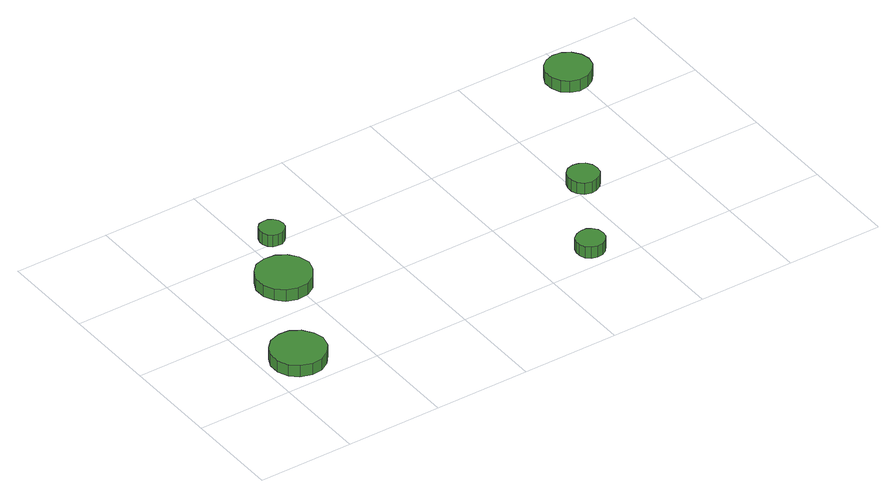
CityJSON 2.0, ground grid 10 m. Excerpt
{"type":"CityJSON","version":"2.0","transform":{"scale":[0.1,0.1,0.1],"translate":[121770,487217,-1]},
"CityObjects":{
"tree1":{"type":"SolitaryVegetationObject","attributes":{"function":"something"},"geometry":[{"type":"MultiSurface","lod":"1","boundaries":[[[0,1,2,3,4,5,6,7,8,9,10,11,12,13,14]],[[15,16,17,18,19,20,21,22,23,24,25,26,27,28,29]],[[0,29,28,1]],[[1,28,27,2]],[[2,27,26,3]],[[3,26,25,4]],[[4,25,24,5]],[[5,24,23,6]],[[6,23,22,7]],[[7,22,21,8]],[[8,21,20,9]],[[9,20,19,10]],[[10,19,18,11]],[[11,18,17,12]],[[12,17,16,13]],[[13,16,15,14]],[[14,15,29,0]]]}]},
"tree2":{"type":"SolitaryVegetationObject","attributes":{"function":"something"},"geometry":[{"type":"MultiSurface","lod":"1","boundaries":[[[30,31,32,33,34,35,36,37,38,39,40,41,42,43,44]],[[45,46,47,48,49,50,51,52,53,54,55,56,57,58,59]],[[30,59,58,31]],[[31,58,57,32]],[[32,57,56,33]],[[33,56,55,34]],[[34,55,54,35]],[[35,54,53,36]],[[36,53,52,37]],[[37,52,51,38]],[[38,51,50,39]],[[39,50,49,40]],[[40,49,48,41]],[[41,48,47,42]],[[42,47,46,43]],[[43,46,45,44]],[[44,45,59,30]]]}]},
"tree3":{"type":"SolitaryVegetationObject","attributes":{"function":"something"},"geometry":[{"type":"MultiSurface","lod":"1","boundaries":[[[60,61,62,63,64,65,66,67,68,69,70,71,72,73,74]],[[75,76,77,78,79,80,81,82,83,84,85,86,87,88,89]],[[60,89,88,61]],[[61,88,87,62]],[[62,87,86,63]],[[63,86,85,64]],[[64,85,84,65]],[[65,84,83,66]],[[66,83,82,67]],[[67,82,81,68]],[[68,81,80,69]],[[69,80,79,70]],[[70,79,78,71]],[[71,78,77,72]],[[72,77,76,73]],[[73,76,75,74]],[[74,75,89,60]]]}]},
"tree4":{"type":"SolitaryVegetationObject","attributes":{"function":"something"},"geometry":[{"type":"MultiSurface","lod":"1","boundaries":[[[90,91,92,93,94,95,96,97,98,99,100,101,102,103,104]],[[105,106,107,108,109,110,111,112,113,114,115,116,117,118,119]],[[90,119,118,91]],[[91,118,117,92]],[[92,117,116,93]],[[93,116,115,94]],[[94,115,114,95]],[[95,114,113,96]],[[96,113,112,97]],[[97,112,111,98]],[[98,111,110,99]],[[99,110,109,100]],[[100,109,108,101]],[[101,108,107,102]],[[102,107,106,103]],[[103,106,105,104]],[[104,105,119,90]]]}]},
"tree5":{"type":"SolitaryVegetationObject","attributes":{"function":"something"},"geometry":[{"type":"MultiSurface","lod":"1","boundaries":[[[120,121,122,123,124,125,126,127,128,129,130,131,132,133,134]],[[135,136,137,138,139,140,141,142,143,144,145,146,147,148,149]],[[120,149,148,121]],[[121,148,147,122]],[[122,147,146,123]],[[123,146,145,124]],[[124,145,144,125]],[[125,144,143,126]],[[126,143,142,127]],[[127,142,141,128]],[[128,141,140,129]],[[129,140,139,130]],[[130,139,138,131]],[[131,138,137,132]],[[132,137,136,133]],[[133,136,135,134]],[[134,135,149,120]]]}]},
"tree6":{"type":"SolitaryVegetationObject","attributes":{"function":"something"},"geometry":[{"type":"MultiSurface","lod":"1","boundaries":[[[150,151,152,153,154,155,156,157,158,159,160,161,162,163,164]],[[165,166,167,168,169,170,171,172,173,174,175,176,177,178,179]],[[150,179,178,151]],[[151,178,177,152]],[[152,177,176,153]],[[153,176,175,154]],[[154,175,174,155]],[[155,174,173,156]],[[156,173,172,157]],[[157,172,171,158]],[[158,171,170,159]],[[159,170,169,160]],[[160,169,168,161]],[[161,168,167,162]],[[162,167,166,163]],[[163,166,165,164]],[[164,165,179,150]]]}]}
},
"vertices":[
[65,38,19],[62,49,19],[55,59,19],[45,65,19],[34,66,19],[22,62,19],[14,54,19],[9,44,19],[9,32,19],[14,21,19],[22,14,19],[34,10,19],[45,11,19],[55,17,19],[62,26,19],[62,26,6],[55,17,6],[45,11,6],[34,10,6],[22,14,6],[14,21,6],[9,32,6],[9,44,6],[14,54,6],[22,62,6],[34,66,6],[45,65,6],[55,59,6],[62,49,6],[65,38,6],
[121,142,20],[118,154,20],[111,163,20],[101,169,20],[89,170,20],[78,167,20],[70,159,20],[65,148,20],[65,136,20],[70,126,20],[78,118,20],[89,114,20],[101,115,20],[111,121,20],[118,131,20],[118,131,7],[111,121,7],[101,115,7],[89,114,7],[78,118,7],[70,126,7],[65,136,7],[65,148,7],[70,159,7],[78,167,7],[89,170,7],[101,169,7],[111,163,7],[118,154,7],[121,142,7],
[136,206,20],[135,212,20],[132,216,20],[127,219,20],[122,219,20],[117,218,20],[113,214,20],[111,209,20],[111,204,20],[113,199,20],[117,195,20],[122,194,20],[127,194,20],[132,197,20],[135,201,20],[135,201,7],[132,197,7],[127,194,7],[122,194,7],[117,195,7],[113,199,7],[111,204,7],[111,209,7],[113,214,7],[117,218,7],[122,219,7],[127,219,7],[132,216,7],[135,212,7],[136,206,7],
[374,25,19],[373,31,19],[369,36,19],[364,39,19],[358,39,19],[352,37,19],[347,33,19],[345,28,19],[345,22,19],[347,16,19],[352,12,19],[358,10,19],[364,11,19],[369,14,19],[373,19,19],[373,19,6],[369,14,6],[364,11,6],[358,10,6],[352,12,6],[347,16,6],[345,22,6],[345,28,6],[347,33,6],[352,37,6],[358,39,6],[364,39,6],[369,36,6],[373,31,6],[374,25,6],
[426,110,21],[425,116,21],[421,122,21],[415,125,21],[409,126,21],[402,124,21],[397,119,21],[395,113,21],[395,107,21],[397,101,21],[402,96,21],[409,94,21],[415,95,21],[421,98,21],[425,103,21],[425,103,8],[421,98,8],[415,95,8],[409,94,8],[402,96,8],[397,101,8],[395,107,8],[395,113,8],[397,119,8],[402,124,8],[409,126,8],[415,125,8],[421,122,8],[425,116,8],[426,110,8],
[515,252,24],[513,261,24],[507,269,24],[499,274,24],[489,275,24],[480,272,24],[473,266,24],[469,257,24],[469,247,24],[473,238,24],[480,232,24],[489,229,24],[499,230,24],[507,235,24],[513,242,24],[513,242,11],[507,235,11],[499,230,11],[489,229,11],[480,232,11],[473,238,11],[469,247,11],[469,257,11],[473,266,11],[480,272,11],[489,275,11],[499,274,11],[507,269,11],[513,261,11],[515,252,11]
]}
